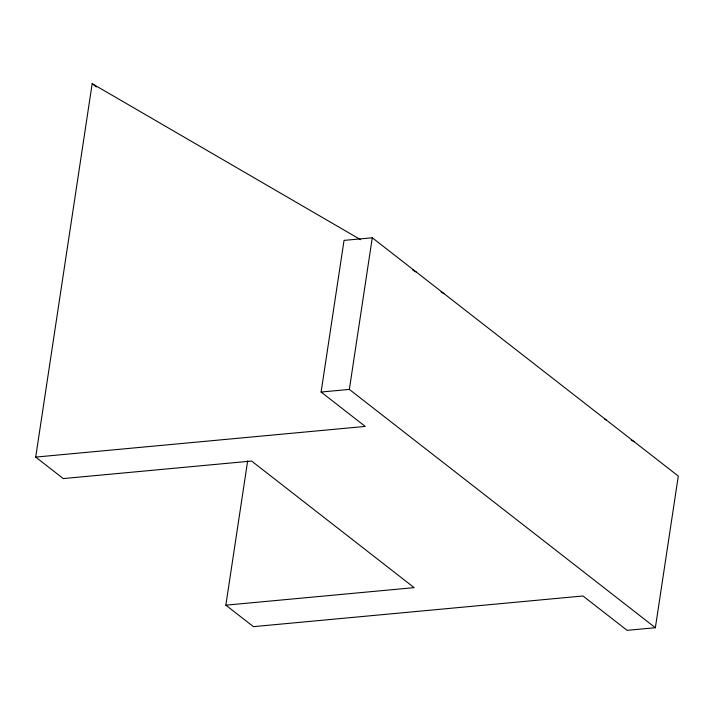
<?xml version="1.0" encoding="UTF-8"?>
<svg xmlns="http://www.w3.org/2000/svg" width="714" height="714" viewBox="0 0 714 714"><rect width="100%" height="100%" fill="white"/><g stroke="black" fill="none" stroke-linecap="round" stroke-linejoin="round"><path stroke-width="1.07" d="M247.669 460.86L225.838 605.169L414.156 587.64L251.605 461.048L63.287 478.576L35.7 457.094L92.177 83.654L360.624 239.699M35.7 457.094L365.247 426.419L321.104 392.04L344.041 240.395L372.28 237.771L678.3 476.077L655.363 627.722L627.115 630.346L582.981 595.976L253.434 626.651L225.838 605.169M655.363 627.722L349.351 389.416L372.28 237.771M321.104 392.04L349.351 389.416M412.576 269.91L416.423 272.141M441.127 291.946L444.019 293.624M604.642 419.1L606.57 420.216M631.274 440.02L634.157 441.698M92.177 83.654L96.488 87.01"/></g></svg>
